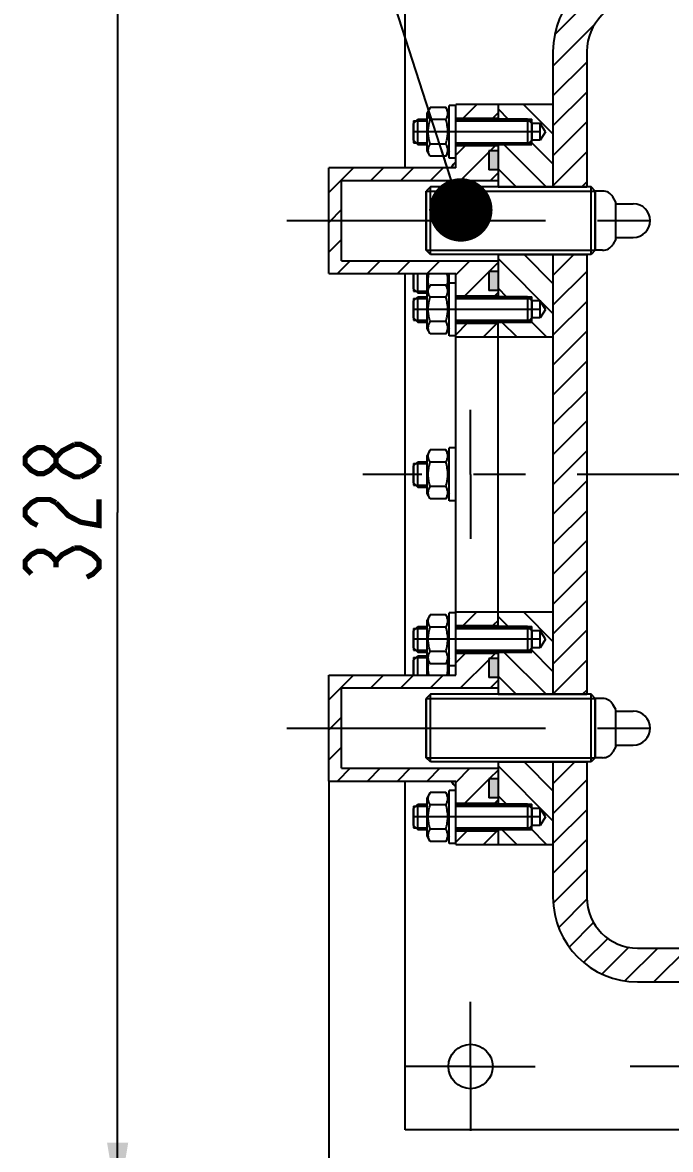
# Model space of a CAD drawing. Header units: millimetres. Extents: x 0 to 594, y 0 to 420.
# Drawn here: x 493.8 to 524.5, y 251.9 to 305.2 of the extents above; entities that cross this region are included whole.
import ezdxf

# ---------------------------------------------------------------- set-up
doc = ezdxf.new("R2010")
doc.units = ezdxf.units.MM
doc.header["$LTSCALE"] = 32.67
doc.linetypes.add('CENTER', pattern=[0.6, 0.375, -0.075, 0.075, -0.075])
doc.layers.get('0').update_dxf_attribs({"linetype": 'CONTINUOUS'})
for name, color, linetype in [('ALL_AXIS', 7, 'CONTINUOUS'), ('ALL_CHAMFER', 7, 'CONTINUOUS'), ('ALL_DIMENSIONS', 7, 'CONTINUOUS')]:
    doc.layers.add(name, color=color, linetype=linetype)
doc.styles.get("Standard").update_dxf_attribs({"font": 'txt', "width": 0.7})
doc.dimstyles.new('DIMSTYLE_2', dxfattribs={"dimtxt": 3.5, "dimasz": 3, "dimexe": 0.18, "dimexo": 0.0625, "dimgap": 0.09, "dimtad": 1, "dimlfac": 5, "dimdsep": 46, "dimtxsty": 'STANDARD', "dimblk": '_FILLED', "dimblk1": '_FILLED', "dimblk2": '_FILLED', "dimcen": 0.09, "dimadec": 0, "dimazin": 0, "dimtp": 0.5, "dimtm": 0.5, "dimtfac": 1, "dimtofl": 0, "dimtmove": 0, "dimatfit": 3, "dimldrblk": '_FILLED', "dimfxl": 1, "dimtolj": 1, "dimarcsym": 0})
doc.dimstyles.get("Standard").update_dxf_attribs({"dimtxt": 3.5, "dimasz": 3, "dimexe": 0.18, "dimexo": 0.0625, "dimgap": 0.09, "dimtad": 1, "dimdec": 5, "dimdsep": 46, "dimtxsty": 'STANDARD', "dimblk": '_FILLED', "dimblk1": '_FILLED', "dimblk2": '_FILLED', "dimcen": 0.09, "dimadec": 0, "dimazin": 0, "dimtol": 1, "dimtp": 1e-05, "dimtm": 1e-05, "dimtfac": 1, "dimtdec": 5, "dimtofl": 0, "dimtmove": 0, "dimatfit": 3, "dimldrblk": '_FILLED', "dimfxl": 1, "dimtolj": 1, "dimarcsym": 0})

# ---------------------------------------------------------------- blocks, each defined once
blk = doc.blocks.new('_FILLED')
at = {"color": 0, "linetype": 'ByBlock'}
blk.add_solid([(0, 0), (-1, 0.167), (-1, -0.167)], dxfattribs=at)
blk = doc.blocks.new('*D3')
at = {"layer": 'ALL_DIMENSIONS', "color": 2, "linetype": 'Continuous'}
for p, q in [((511.907, 314.812), (496.307, 314.812)), ((498.307, 314.812), (498.307, 282.012)), ((498.307, 249.212), (498.307, 282.012)), ((528.407, 249.212), (496.307, 249.212))]:
    blk.add_line(p, q, dxfattribs=at)
at = {"layer": 'ALL_DIMENSIONS', "color": 2, "linetype": 'Continuous', "xscale": 3, "yscale": 3, "zscale": 3}
for p, rotation in [((498.307, 314.812), 90), ((498.307, 249.212), 270)]:
    blk.add_blockref('_FILLED', p, dxfattribs=dict(at, rotation=rotation))
blk = doc.blocks.new('*D4')
at = {"layer": 'ALL_DIMENSIONS', "color": 2, "linetype": 'Continuous'}
for p, q in [((508.307, 269.312), (508.307, 237.212)), ((553.507, 269.312), (553.507, 237.212)), ((508.307, 239.212), (530.907, 239.212)), ((553.507, 239.212), (530.907, 239.212))]:
    blk.add_line(p, q, dxfattribs=at)
at = {"layer": 'ALL_DIMENSIONS', "color": 2, "linetype": 'Continuous', "xscale": 3, "yscale": 3, "zscale": 3, "rotation": 180}
blk.add_blockref('_FILLED', (508.307, 239.212), dxfattribs=at)
at = {"layer": 'ALL_DIMENSIONS', "color": 2, "linetype": 'Continuous', "xscale": 3, "yscale": 3, "zscale": 3}
blk.add_blockref('_FILLED', (553.507, 239.212), dxfattribs=at)

msp = doc.modelspace()

# ---------------------------------------------------------------- linework, layer by layer
at = {"color": 7, "linetype": 'Continuous'}
for p, q in [((511.907, 298.3122), (511.907, 314.8122)), ((518.907, 303.8122), (518.907, 297.4122)), ((520.507, 303.8122), (520.507, 297.4122)), ((513.0941, 301.1669), (512.947, 300.9122)), ((513.84, 301.1669), (513.0941, 301.1669)), ((514.307, 301.2622), (514.307, 301.3122)), ((518.907, 301.3122), (514.307, 301.3122)), ((516.307, 301.3122), (516.307, 300.6122)), ((512.947, 299.1123), (512.947, 300.9122)), ((513.84, 300.5896), (513.0941, 300.5896)), ((514.307, 300.6622), (516.307, 300.6622)), ((517.707, 300.6122), (516.307, 300.6122)), ((517.707, 300.6122), (517.907, 300.4122)), ((517.907, 299.4122), (517.907, 300.6122)), ((512.307, 300.5256), (512.307, 299.4988)), ((518.307, 300.4122), (517.907, 300.4122)), ((518.307, 299.6122), (518.307, 300.4122)), ((518.5474, 300.0122), (518.307, 300.4122)), ((517.707, 299.4122), (517.907, 299.6122)), ((518.307, 299.6122), (517.907, 299.6122)), ((518.5474, 300.0122), (518.307, 299.6122)), ((513.0941, 298.8575), (512.947, 299.1122)), ((513.0754, 299.4011), (513.0941, 299.4349)), ((513.84, 299.4349), (513.0941, 299.4349)), ((513.8608, 299.397), (513.84, 299.4349)), ((514.307, 299.3622), (516.307, 299.3622)), ((515.867, 299.1122), (515.867, 298.2122)), ((516.307, 299.1122), (515.867, 299.1122)), ((516.307, 299.4122), (516.307, 297.4122)), ((517.707, 299.4122), (516.307, 299.4122)), ((513.84, 298.8575), (513.0941, 298.8575)), ((514.307, 298.3122), (514.307, 298.7622)), ((508.307, 293.3122), (508.307, 298.3122)), ((514.307, 298.3122), (508.307, 298.3122)), ((516.307, 298.2122), (515.867, 298.2122)), ((508.907, 293.9122), (508.907, 297.7122)), ((508.907, 297.7122), (516.307, 297.7122)), ((516.307, 297.4122), (520.507, 297.4122)), ((512.907, 297.2122), (512.907, 294.4122)), ((520.907, 297.2122), (520.907, 294.4122)), ((516.307, 294.2122), (516.307, 292.2122)), ((516.307, 294.2122), (520.507, 294.2122)), ((518.907, 294.2122), (518.907, 273.4122)), ((520.507, 294.2122), (520.507, 273.4122)), ((508.907, 293.9122), (516.307, 293.9122)), ((508.307, 293.3122), (514.307, 293.3122)), ((511.907, 274.3122), (511.907, 293.3122)), ((512.307, 293.3123), (512.307, 292.4787)), ((512.947, 290.7123), (512.947, 293.3122)), ((514.307, 292.8622), (514.307, 293.3122)), ((515.867, 293.4122), (515.867, 292.5122)), ((516.307, 293.4122), (515.867, 293.4122)), ((513.0941, 292.7669), (512.947, 292.5122)), ((513.84, 292.7669), (513.0941, 292.7669)), ((512.307, 292.1256), (512.307, 291.0988)), ((513.84, 292.1896), (513.0941, 292.1896)), ((514.307, 292.2622), (516.307, 292.2622)), ((516.307, 292.5122), (515.867, 292.5122)), ((517.707, 292.2122), (516.307, 292.2122)), ((517.707, 292.2122), (517.907, 292.0122)), ((517.907, 291.0122), (517.907, 292.2122)), ((518.307, 292.0122), (517.907, 292.0122)), ((518.307, 291.2122), (518.307, 292.0122)), ((518.5474, 291.6122), (518.307, 292.0122)), ((518.5474, 291.6122), (518.307, 291.2122)), ((513.0754, 291.0011), (513.0941, 291.0349)), ((513.84, 291.0349), (513.0941, 291.0349)), ((513.8608, 290.997), (513.84, 291.0349)), ((516.307, 276.6122), (516.307, 291.0122)), ((517.707, 291.0122), (516.307, 291.0122)), ((517.707, 291.0122), (517.907, 291.2122)), ((518.307, 291.2122), (517.907, 291.2122)), ((513.0941, 290.4575), (512.947, 290.7122)), ((513.84, 290.4575), (513.0941, 290.4575)), ((514.307, 290.9622), (516.307, 290.9622)), ((514.307, 290.3122), (514.307, 290.3622)), ((514.307, 290.3122), (518.907, 290.3122)), ((513.0941, 284.9669), (512.947, 284.7122)), ((512.947, 282.9123), (512.947, 284.7122)), ((513.84, 284.9669), (513.0941, 284.9669)), ((512.307, 284.3256), (512.307, 283.2988)), ((513.84, 284.3896), (513.0941, 284.3896)), ((513.0754, 283.2011), (513.0941, 283.2349)), ((513.84, 283.2349), (513.0941, 283.2349)), ((513.8608, 283.197), (513.84, 283.2349)), ((513.0941, 282.6575), (512.947, 282.9122)), ((513.84, 282.6575), (513.0941, 282.6575)), ((513.0941, 277.1669), (512.947, 276.9122)), ((513.84, 277.1669), (513.0941, 277.1669)), ((514.307, 277.2622), (514.307, 277.3122)), ((514.307, 277.3122), (518.907, 277.3122)), ((512.947, 274.3122), (512.947, 276.9122)), ((514.307, 276.6622), (516.307, 276.6622)), ((517.707, 276.6122), (516.307, 276.6122)), ((517.707, 276.6122), (517.907, 276.4122)), ((517.907, 275.4122), (517.907, 276.6122)), ((512.307, 276.5256), (512.307, 275.4988)), ((513.84, 276.5896), (513.0941, 276.5896)), ((518.307, 276.4122), (517.907, 276.4122)), ((518.5474, 276.0122), (518.307, 276.4122)), ((518.307, 275.6122), (518.307, 276.4122)), ((517.707, 275.4122), (517.907, 275.6122)), ((518.307, 275.6122), (517.907, 275.6122)), ((518.5474, 276.0122), (518.307, 275.6122)), ((512.307, 275.1458), (512.307, 274.3122)), ((513.0941, 274.8575), (512.947, 275.1122)), ((513.0754, 275.4011), (513.0941, 275.4349)), ((513.84, 275.4349), (513.0941, 275.4349)), ((513.8608, 275.397), (513.84, 275.4349)), ((514.307, 275.3622), (516.307, 275.3622)), ((515.867, 275.1122), (515.867, 274.2122)), ((516.307, 275.1122), (515.867, 275.1122)), ((516.307, 275.4122), (516.307, 273.4122)), ((517.707, 275.4122), (516.307, 275.4122)), ((513.84, 274.8575), (513.0941, 274.8575)), ((514.307, 274.3122), (514.307, 274.7622)), ((508.307, 269.3122), (508.307, 274.3122)), ((508.307, 274.3122), (514.307, 274.3122)), ((516.307, 274.2122), (515.867, 274.2122)), ((508.907, 269.9122), (508.907, 273.7122)), ((508.907, 273.7122), (516.307, 273.7122)), ((516.307, 273.4122), (520.507, 273.4122)), ((512.907, 273.2122), (512.907, 270.4122)), ((520.907, 273.2122), (520.907, 270.4122)), ((516.307, 270.2122), (516.307, 268.2122)), ((516.307, 270.2122), (520.507, 270.2122)), ((518.907, 270.2122), (518.907, 263.8122)), ((520.507, 270.2122), (520.507, 263.8122)), ((508.907, 269.9122), (516.307, 269.9122)), ((508.307, 269.3122), (514.307, 269.3122)), ((511.907, 252.8122), (511.907, 269.3122)), ((514.307, 268.8622), (514.307, 269.3122)), ((515.867, 269.4122), (515.867, 268.5122)), ((516.307, 269.4122), (515.867, 269.4122)), ((513.0941, 268.7669), (512.947, 268.5122)), ((513.84, 268.7669), (513.0941, 268.7669)), ((512.307, 268.1256), (512.307, 267.0988)), ((512.947, 266.7123), (512.947, 268.5122)), ((513.84, 268.1896), (513.0941, 268.1896)), ((514.307, 268.2622), (516.307, 268.2622)), ((516.307, 268.5122), (515.867, 268.5122)), ((517.707, 268.2122), (516.307, 268.2122)), ((517.707, 268.2122), (517.907, 268.0122)), ((517.907, 267.0122), (517.907, 268.2122)), ((518.307, 268.0122), (517.907, 268.0122)), ((518.5474, 267.6122), (518.307, 268.0122)), ((518.307, 267.2122), (518.307, 268.0122)), ((518.5474, 267.6122), (518.307, 267.2122)), ((513.0754, 267.0011), (513.0941, 267.0349)), ((513.84, 267.0349), (513.0941, 267.0349)), ((513.8608, 266.997), (513.84, 267.0349)), ((516.307, 267.0122), (516.307, 266.3122)), ((517.707, 267.0122), (516.307, 267.0122)), ((517.707, 267.0122), (517.907, 267.2122)), ((518.307, 267.2122), (517.907, 267.2122)), ((513.0941, 266.4575), (512.947, 266.7122)), ((514.307, 266.9622), (516.307, 266.9622)), ((513.84, 266.4575), (513.0941, 266.4575)), ((514.307, 266.3122), (514.307, 266.3622)), ((514.307, 266.3122), (518.907, 266.3122)), ((522.907, 261.4122), (538.907, 261.4122)), ((522.907, 259.8122), (538.907, 259.8122)), ((528.407, 252.8122), (511.907, 252.8122))]:
    msp.add_line(p, q, dxfattribs=at)
at = {"color": 2, "linetype": 'Continuous'}
for p, q in [((522.0861, 307.7159), (519.0033, 304.6332)), ((520.8996, 305.1152), (518.907, 303.1226)), ((520.507, 303.3084), (518.907, 301.7084)), ((520.507, 301.8942), (518.907, 300.2942)), ((515.3022, 301.3122), (514.6522, 300.6622)), ((517.5064, 301.3122), (518.907, 299.9116)), ((516.307, 300.9028), (516.0664, 300.6622)), ((516.307, 301.0974), (516.7922, 300.6122)), ((517.707, 300.6122), (517.907, 300.6122)), ((512.307, 300.5256), (512.947, 300.5256)), ((514.307, 300.5256), (517.907, 300.5256)), ((520.507, 300.48), (518.907, 298.88)), ((517.8496, 299.5548), (518.907, 298.4974)), ((512.307, 299.4988), (512.947, 299.4988)), ((514.307, 299.4988), (517.907, 299.4988)), ((514.7664, 299.3622), (514.307, 298.9028)), ((515.867, 299.0486), (514.5306, 297.7122)), ((516.1806, 299.3622), (515.9306, 299.1122)), ((516.578, 299.4122), (518.578, 297.4122)), ((517.707, 299.4122), (517.907, 299.4122)), ((520.507, 299.0658), (518.907, 297.4658)), ((509.4738, 298.3122), (508.307, 297.1455)), ((510.888, 298.3122), (510.288, 297.7122)), ((512.3022, 298.3122), (511.7022, 297.7122)), ((513.7164, 298.3122), (513.1164, 297.7122)), ((516.307, 298.0744), (515.9448, 297.7122)), ((516.307, 298.269), (517.1638, 297.4122)), ((520.507, 297.6516), (520.2677, 297.4122)), ((512.907, 297.2122), (520.907, 297.2122)), ((508.907, 296.3313), (508.307, 295.7313)), ((508.907, 294.9171), (508.307, 294.3171)), ((512.907, 294.4122), (520.907, 294.4122)), ((517.5353, 294.2122), (518.907, 292.8406)), ((519.8961, 294.2122), (518.907, 293.2231)), ((509.3164, 293.9122), (508.7164, 293.3122)), ((510.7306, 293.9122), (510.1306, 293.3122)), ((512.1448, 293.9122), (511.5448, 293.3122)), ((513.5591, 293.9122), (512.9591, 293.3122)), ((514.9733, 293.9122), (514.307, 293.246)), ((516.307, 293.8318), (515.8875, 293.4122)), ((516.307, 294.0263), (518.907, 291.4263)), ((515.867, 293.3918), (514.7375, 292.2622)), ((520.507, 293.4089), (518.907, 291.8089)), ((516.307, 292.6121), (516.7069, 292.2122)), ((512.307, 292.4787), (512.947, 292.4787)), ((512.307, 292.1256), (512.947, 292.1256)), ((514.307, 292.1256), (517.907, 292.1256)), ((516.307, 292.4176), (516.1517, 292.2622)), ((517.707, 292.2122), (517.907, 292.2122)), ((520.507, 291.9947), (518.907, 290.3947)), ((512.307, 291.0988), (512.947, 291.0988)), ((514.307, 291.0988), (517.907, 291.0988)), ((516.4927, 291.0122), (517.1927, 290.3122)), ((517.707, 291.0122), (517.907, 291.0122)), ((517.807, 291.1122), (518.6069, 290.3122)), ((514.8517, 290.9622), (514.307, 290.4176)), ((516.2659, 290.9622), (515.6159, 290.3122)), ((520.507, 290.5805), (518.907, 288.9805)), ((520.507, 289.1663), (518.907, 287.5663)), ((520.507, 287.7521), (518.907, 286.1521)), ((520.507, 286.3379), (518.907, 284.7379)), ((520.507, 284.9236), (518.907, 283.3236)), ((512.307, 284.3256), (512.947, 284.3256)), ((512.307, 283.2988), (512.947, 283.2988)), ((520.507, 283.5094), (518.907, 281.9094)), ((520.507, 282.0952), (518.907, 280.4952)), ((520.507, 280.681), (518.907, 279.081)), ((520.507, 279.2668), (518.907, 277.6668)), ((520.507, 277.8526), (518.907, 276.2526)), ((515.3022, 277.3122), (514.6522, 276.6622)), ((517.5064, 277.3122), (518.907, 275.9116)), ((516.307, 276.9028), (516.0664, 276.6622)), ((516.307, 277.0974), (516.7922, 276.6122)), ((517.707, 276.6122), (517.907, 276.6122)), ((512.307, 276.5256), (512.947, 276.5256)), ((514.307, 276.5256), (517.907, 276.5256)), ((520.507, 276.4384), (518.907, 274.8384)), ((517.8496, 275.5548), (518.907, 274.4974)), ((512.307, 275.4988), (512.947, 275.4988)), ((512.307, 275.1458), (512.947, 275.1458)), ((514.307, 275.4988), (517.907, 275.4988)), ((514.7664, 275.3622), (514.307, 274.9028)), ((515.867, 275.0486), (514.5306, 273.7122)), ((516.1806, 275.3622), (515.9306, 275.1122)), ((516.578, 275.4122), (518.578, 273.4122)), ((517.707, 275.4122), (517.907, 275.4122)), ((520.507, 275.0241), (518.907, 273.4241)), ((509.4738, 274.3122), (508.307, 273.1455)), ((510.888, 274.3122), (510.288, 273.7122)), ((512.3022, 274.3122), (511.7022, 273.7122)), ((513.7164, 274.3122), (513.1164, 273.7122)), ((516.307, 274.0744), (515.9448, 273.7122)), ((516.307, 274.269), (517.1638, 273.4122)), ((520.507, 273.6099), (520.3093, 273.4122)), ((512.907, 273.2122), (520.907, 273.2122)), ((508.907, 272.3313), (508.307, 271.7313)), ((508.907, 270.9171), (508.307, 270.3171)), ((512.907, 270.4122), (520.907, 270.4122)), ((517.5353, 270.2122), (518.907, 268.8406)), ((519.9378, 270.2122), (518.907, 269.1815)), ((509.3164, 269.9122), (508.7164, 269.3122)), ((510.7306, 269.9122), (510.1306, 269.3122)), ((512.1448, 269.9122), (511.5448, 269.3122)), ((513.5591, 269.9122), (512.9591, 269.3122)), ((514.9733, 269.9122), (514.307, 269.246)), ((516.307, 269.8318), (515.8875, 269.4122)), ((516.307, 270.0263), (518.907, 267.4263)), ((515.867, 269.3918), (514.7375, 268.2622)), ((520.507, 269.3673), (518.907, 267.7673)), ((516.307, 268.6121), (516.7069, 268.2122)), ((512.307, 268.1256), (512.947, 268.1256)), ((514.307, 268.1256), (517.907, 268.1256)), ((516.307, 268.4176), (516.1517, 268.2622)), ((517.707, 268.2122), (517.907, 268.2122)), ((520.507, 267.9531), (518.907, 266.3531)), ((512.307, 267.0988), (512.947, 267.0988)), ((514.307, 267.0988), (517.907, 267.0988)), ((516.4927, 267.0122), (517.1927, 266.3122)), ((517.707, 267.0122), (517.907, 267.0122)), ((517.807, 267.1122), (518.6069, 266.3122)), ((514.8517, 266.9622), (514.307, 266.4176)), ((516.2659, 266.9622), (515.6159, 266.3122)), ((520.507, 266.5389), (518.907, 264.9389)), ((520.507, 265.1247), (518.9286, 263.5462)), ((520.5147, 263.7181), (519.1821, 262.3855)), ((520.8315, 262.6207), (519.6714, 261.4606)), ((521.4959, 261.8709), (520.3648, 260.7398)), ((522.4909, 261.4517), (521.2304, 260.1912)), ((523.8657, 261.4122), (522.3138, 259.8603)), ((525.2799, 261.4122), (523.6799, 259.8122))]:
    msp.add_line(p, q, dxfattribs=at)
at = {"color": 7, "linetype": 'Continuous'}
for points in [[(513.0941, 300.5896), (513.0772, 300.62), (513.0622, 300.6498), (513.0489, 300.679), (513.0374, 300.7079), (513.0275, 300.7365), (513.0194, 300.7649), (513.013, 300.7933), (513.0084, 300.8216), (513.0057, 300.8499), (513.0048, 300.8783), (513.0057, 300.9066), (513.0084, 300.9349), (513.013, 300.9632), (513.0194, 300.9916), (513.0275, 301.02), (513.0373, 301.0486), (513.0488, 301.0774), (513.0621, 301.1066), (513.0772, 301.1365), (513.0941, 301.1669)], [(513.84, 300.5896), (513.8608, 300.6275), (513.8788, 300.6647), (513.8941, 300.7009), (513.9066, 300.7366), (513.9164, 300.7722), (513.9235, 300.8076), (513.9278, 300.843), (513.9293, 300.8783), (513.9278, 300.9137), (513.9235, 300.9491), (513.9164, 300.9845), (513.9065, 301.02), (513.894, 301.0557), (513.8788, 301.0919), (513.8608, 301.129), (513.84, 301.1669)], [(513.0941, 299.4349), (513.0772, 299.4958), (513.0621, 299.5556), (513.0488, 299.6141), (513.0373, 299.6718), (513.0275, 299.729), (513.0194, 299.7858), (513.013, 299.8425), (513.0084, 299.8992), (513.0057, 299.9558), (513.0048, 300.0124), (513.0057, 300.069), (513.0085, 300.1257), (513.013, 300.1823), (513.0194, 300.239), (513.0275, 300.2959), (513.0374, 300.353), (513.0489, 300.4107), (513.0622, 300.4691), (513.0772, 300.5288), (513.0941, 300.5896)], [(513.9293, 300.0122), (513.9278, 300.0838), (513.9234, 300.1552), (513.9162, 300.2264), (513.9062, 300.2977), (513.8936, 300.3691), (513.8784, 300.4412), (513.8605, 300.5148), (513.84, 300.5896)], [(513.84, 299.4349), (513.8567, 299.4952), (513.8717, 299.5545), (513.8849, 299.6128), (513.8965, 299.6703), (513.9063, 299.7275), (513.9145, 299.7844), (513.9209, 299.8413), (513.9255, 299.8982), (513.9283, 299.9552), (513.9293, 300.0122)], [(513.0941, 298.8575), (513.0754, 298.8913), (513.059, 298.9244), (513.0448, 298.9568), (513.0327, 298.9887), (513.0228, 299.0203), (513.0149, 299.0518), (513.0093, 299.0833), (513.0059, 299.1148), (513.0048, 299.1462), (513.0059, 299.1777), (513.0093, 299.2092), (513.015, 299.2407), (513.0228, 299.2722), (513.0328, 299.3038), (513.0448, 299.3357), (513.059, 299.368), (513.0754, 299.4011)], [(513.84, 298.8575), (513.8608, 298.8955), (513.8788, 298.9326), (513.8941, 298.9689), (513.9066, 299.0046), (513.9164, 299.0401), (513.9235, 299.0755), (513.9278, 299.1109), (513.9293, 299.1463), (513.9278, 299.1816), (513.9235, 299.217), (513.9164, 299.2524), (513.9065, 299.2879), (513.894, 299.3236), (513.8788, 299.3599), (513.8608, 299.397)], [(513.035, 292.6647), (513.0275, 292.7088), (513.0194, 292.7657), (513.013, 292.8224), (513.0084, 292.879), (513.0057, 292.9357), (513.0048, 292.9923), (513.0057, 293.0489), (513.0085, 293.1055), (513.013, 293.1622), (513.0194, 293.2189), (513.0275, 293.2757), (513.0338, 293.3122)], [(513.9293, 292.9921), (513.9278, 293.0636), (513.9234, 293.135), (513.9162, 293.2063), (513.9062, 293.2776), (513.9001, 293.3122)], [(513.0941, 292.1896), (513.0772, 292.22), (513.0622, 292.2498), (513.0489, 292.279), (513.0374, 292.3079), (513.0275, 292.3365), (513.0194, 292.3649), (513.013, 292.3933), (513.0084, 292.4216), (513.0057, 292.4499), (513.0048, 292.4783), (513.0057, 292.5066), (513.0084, 292.5349), (513.013, 292.5632), (513.0194, 292.5916), (513.0275, 292.62), (513.0373, 292.6486), (513.0488, 292.6774), (513.0621, 292.7066), (513.0772, 292.7365), (513.0941, 292.7669)], [(513.84, 292.1896), (513.8608, 292.2275), (513.8788, 292.2647), (513.8941, 292.3009), (513.9066, 292.3366), (513.9164, 292.3722), (513.9235, 292.4076), (513.9278, 292.443), (513.9293, 292.4783), (513.9278, 292.5137), (513.9235, 292.5491), (513.9164, 292.5845), (513.9065, 292.62), (513.894, 292.6557), (513.8788, 292.6919), (513.8608, 292.729), (513.84, 292.7669)], [(513.899, 292.6647), (513.9063, 292.7074), (513.9145, 292.7643), (513.9209, 292.8212), (513.9255, 292.8781), (513.9283, 292.9351), (513.9293, 292.9921)], [(513.0941, 291.0349), (513.0772, 291.0958), (513.0621, 291.1556), (513.0488, 291.2141), (513.0373, 291.2718), (513.0275, 291.329), (513.0194, 291.3858), (513.013, 291.4425), (513.0084, 291.4992), (513.0057, 291.5558), (513.0048, 291.6124), (513.0057, 291.669), (513.0085, 291.7257), (513.013, 291.7823), (513.0194, 291.839), (513.0275, 291.8959), (513.0374, 291.953), (513.0489, 292.0107), (513.0622, 292.0691), (513.0772, 292.1288), (513.0941, 292.1896)], [(513.9293, 291.6122), (513.9278, 291.6838), (513.9234, 291.7552), (513.9162, 291.8264), (513.9062, 291.8977), (513.8936, 291.9691), (513.8784, 292.0412), (513.8605, 292.1148), (513.84, 292.1896)], [(513.84, 291.0349), (513.8567, 291.0952), (513.8717, 291.1545), (513.8849, 291.2128), (513.8965, 291.2703), (513.9063, 291.3275), (513.9145, 291.3844), (513.9209, 291.4413), (513.9255, 291.4982), (513.9283, 291.5552), (513.9293, 291.6122)], [(513.0941, 290.4575), (513.0754, 290.4913), (513.059, 290.5244), (513.0448, 290.5568), (513.0327, 290.5887), (513.0228, 290.6203), (513.0149, 290.6518), (513.0093, 290.6833), (513.0059, 290.7148), (513.0048, 290.7462), (513.0059, 290.7777), (513.0093, 290.8092), (513.015, 290.8407), (513.0228, 290.8722), (513.0328, 290.9038), (513.0448, 290.9357), (513.059, 290.968), (513.0754, 291.0011)], [(513.84, 290.4575), (513.8608, 290.4955), (513.8788, 290.5326), (513.8941, 290.5689), (513.9066, 290.6046), (513.9164, 290.6401), (513.9235, 290.6755), (513.9278, 290.7109), (513.9293, 290.7463), (513.9278, 290.7816), (513.9235, 290.817), (513.9164, 290.8524), (513.9065, 290.8879), (513.894, 290.9236), (513.8788, 290.9599), (513.8608, 290.997)], [(513.0941, 284.3896), (513.0772, 284.42), (513.0622, 284.4498), (513.0489, 284.479), (513.0374, 284.5079), (513.0275, 284.5365), (513.0194, 284.5649), (513.013, 284.5933), (513.0084, 284.6216), (513.0057, 284.6499), (513.0048, 284.6783), (513.0057, 284.7066), (513.0084, 284.7349), (513.013, 284.7632), (513.0194, 284.7916), (513.0275, 284.82), (513.0373, 284.8486), (513.0488, 284.8774), (513.0621, 284.9066), (513.0772, 284.9365), (513.0941, 284.9669)], [(513.84, 284.3896), (513.8608, 284.4275), (513.8788, 284.4647), (513.8941, 284.5009), (513.9066, 284.5366), (513.9164, 284.5722), (513.9235, 284.6076), (513.9278, 284.643), (513.9293, 284.6783), (513.9278, 284.7137), (513.9235, 284.7491), (513.9164, 284.7845), (513.9065, 284.82), (513.894, 284.8557), (513.8788, 284.8919), (513.8608, 284.929), (513.84, 284.9669)], [(513.0941, 283.2349), (513.0772, 283.2958), (513.0621, 283.3556), (513.0488, 283.4141), (513.0373, 283.4718), (513.0275, 283.529), (513.0194, 283.5858), (513.013, 283.6425), (513.0084, 283.6992), (513.0057, 283.7558), (513.0048, 283.8124), (513.0057, 283.869), (513.0085, 283.9257), (513.013, 283.9823), (513.0194, 284.039), (513.0275, 284.0959), (513.0374, 284.153), (513.0489, 284.2107), (513.0622, 284.2691), (513.0772, 284.3288), (513.0941, 284.3896)], [(513.9293, 283.8122), (513.9278, 283.8838), (513.9234, 283.9552), (513.9162, 284.0264), (513.9062, 284.0977), (513.8936, 284.1691), (513.8784, 284.2412), (513.8605, 284.3148), (513.84, 284.3896)], [(513.84, 283.2349), (513.8567, 283.2952), (513.8717, 283.3545), (513.8849, 283.4128), (513.8965, 283.4703), (513.9063, 283.5275), (513.9145, 283.5844), (513.9209, 283.6413), (513.9255, 283.6982), (513.9283, 283.7552), (513.9293, 283.8122)], [(513.0941, 282.6575), (513.0754, 282.6913), (513.059, 282.7244), (513.0448, 282.7568), (513.0327, 282.7887), (513.0228, 282.8203), (513.0149, 282.8518), (513.0093, 282.8833), (513.0059, 282.9148), (513.0048, 282.9462), (513.0059, 282.9777), (513.0093, 283.0092), (513.015, 283.0407), (513.0228, 283.0722), (513.0328, 283.1038), (513.0448, 283.1357), (513.059, 283.168), (513.0754, 283.2011)], [(513.84, 282.6575), (513.8608, 282.6955), (513.8788, 282.7326), (513.8941, 282.7689), (513.9066, 282.8046), (513.9164, 282.8401), (513.9235, 282.8755), (513.9278, 282.9109), (513.9293, 282.9463), (513.9278, 282.9816), (513.9235, 283.017), (513.9164, 283.0524), (513.9065, 283.0879), (513.894, 283.1236), (513.8788, 283.1599), (513.8608, 283.197)], [(513.0941, 276.5896), (513.0772, 276.62), (513.0622, 276.6498), (513.0489, 276.679), (513.0374, 276.7079), (513.0275, 276.7365), (513.0194, 276.7649), (513.013, 276.7933), (513.0084, 276.8216), (513.0057, 276.8499), (513.0048, 276.8783), (513.0057, 276.9066), (513.0084, 276.9349), (513.013, 276.9632), (513.0194, 276.9916), (513.0275, 277.02), (513.0373, 277.0486), (513.0488, 277.0774), (513.0621, 277.1066), (513.0772, 277.1365), (513.0941, 277.1669)], [(513.84, 276.5896), (513.8608, 276.6275), (513.8788, 276.6647), (513.8941, 276.7009), (513.9066, 276.7366), (513.9164, 276.7722), (513.9235, 276.8076), (513.9278, 276.843), (513.9293, 276.8783), (513.9278, 276.9137), (513.9235, 276.9491), (513.9164, 276.9845), (513.9065, 277.02), (513.894, 277.0557), (513.8788, 277.0919), (513.8608, 277.129), (513.84, 277.1669)], [(513.0941, 275.4349), (513.0772, 275.4958), (513.0621, 275.5556), (513.0488, 275.6141), (513.0373, 275.6718), (513.0275, 275.729), (513.0194, 275.7858), (513.013, 275.8425), (513.0084, 275.8992), (513.0057, 275.9558), (513.0048, 276.0124), (513.0057, 276.069), (513.0085, 276.1257), (513.013, 276.1823), (513.0194, 276.239), (513.0275, 276.2959), (513.0374, 276.353), (513.0489, 276.4107), (513.0622, 276.4691), (513.0772, 276.5288), (513.0941, 276.5896)], [(513.9293, 276.0122), (513.9278, 276.0838), (513.9234, 276.1552), (513.9162, 276.2264), (513.9062, 276.2977), (513.8936, 276.3691), (513.8784, 276.4412), (513.8605, 276.5148), (513.84, 276.5896)], [(513.84, 275.4349), (513.8567, 275.4952), (513.8717, 275.5545), (513.8849, 275.6128), (513.8965, 275.6703), (513.9063, 275.7275), (513.9145, 275.7844), (513.9209, 275.8413), (513.9255, 275.8982), (513.9283, 275.9552), (513.9293, 276.0122)], [(513.0941, 274.8575), (513.0754, 274.8913), (513.059, 274.9244), (513.0448, 274.9568), (513.0327, 274.9887), (513.0228, 275.0203), (513.0149, 275.0518), (513.0093, 275.0833), (513.0059, 275.1148), (513.0048, 275.1462), (513.0059, 275.1777), (513.0093, 275.2092), (513.015, 275.2407), (513.0228, 275.2722), (513.0328, 275.3038), (513.0448, 275.3357), (513.059, 275.368), (513.0754, 275.4011)], [(513.84, 274.8575), (513.8608, 274.8955), (513.8788, 274.9326), (513.8941, 274.9689), (513.9066, 275.0046), (513.9164, 275.0401), (513.9235, 275.0755), (513.9278, 275.1109), (513.9293, 275.1463), (513.9278, 275.1816), (513.9235, 275.217), (513.9164, 275.2524), (513.9065, 275.2879), (513.894, 275.3236), (513.8788, 275.3599), (513.8608, 275.397)], [(513.0338, 274.3122), (513.0275, 274.3491), (513.0194, 274.4059), (513.013, 274.4627), (513.0084, 274.5193), (513.0057, 274.5759), (513.0048, 274.6325), (513.0057, 274.6892), (513.0085, 274.7458), (513.013, 274.8024), (513.0194, 274.8591), (513.0275, 274.916), (513.0351, 274.9598)], [(513.9293, 274.6324), (513.9278, 274.7039), (513.9234, 274.7753), (513.9162, 274.8465), (513.9062, 274.9179), (513.8989, 274.9596)], [(513.9002, 274.3122), (513.9063, 274.3476), (513.9145, 274.4046), (513.9209, 274.4615), (513.9255, 274.5184), (513.9283, 274.5753), (513.9293, 274.6324)], [(513.0941, 268.1896), (513.0772, 268.22), (513.0622, 268.2498), (513.0489, 268.279), (513.0374, 268.3079), (513.0275, 268.3365), (513.0194, 268.3649), (513.013, 268.3933), (513.0084, 268.4216), (513.0057, 268.4499), (513.0048, 268.4783), (513.0057, 268.5066), (513.0084, 268.5349), (513.013, 268.5632), (513.0194, 268.5916), (513.0275, 268.62), (513.0373, 268.6486), (513.0488, 268.6774), (513.0621, 268.7066), (513.0772, 268.7365), (513.0941, 268.7669)], [(513.84, 268.1896), (513.8608, 268.2275), (513.8788, 268.2647), (513.8941, 268.3009), (513.9066, 268.3366), (513.9164, 268.3722), (513.9235, 268.4076), (513.9278, 268.443), (513.9293, 268.4783), (513.9278, 268.5137), (513.9235, 268.5491), (513.9164, 268.5845), (513.9065, 268.62), (513.894, 268.6557), (513.8788, 268.6919), (513.8608, 268.729), (513.84, 268.7669)], [(513.0941, 267.0349), (513.0772, 267.0958), (513.0621, 267.1556), (513.0488, 267.2141), (513.0373, 267.2718), (513.0275, 267.329), (513.0194, 267.3858), (513.013, 267.4425), (513.0084, 267.4992), (513.0057, 267.5558), (513.0048, 267.6124), (513.0057, 267.669), (513.0085, 267.7257), (513.013, 267.7823), (513.0194, 267.839), (513.0275, 267.8959), (513.0374, 267.953), (513.0489, 268.0107), (513.0622, 268.0691), (513.0772, 268.1288), (513.0941, 268.1896)], [(513.9293, 267.6122), (513.9278, 267.6838), (513.9234, 267.7552), (513.9162, 267.8264), (513.9062, 267.8977), (513.8936, 267.9691), (513.8784, 268.0412), (513.8605, 268.1148), (513.84, 268.1896)], [(513.84, 267.0349), (513.8567, 267.0952), (513.8717, 267.1545), (513.8849, 267.2128), (513.8965, 267.2703), (513.9063, 267.3275), (513.9145, 267.3844), (513.9209, 267.4413), (513.9255, 267.4982), (513.9283, 267.5552), (513.9293, 267.6122)], [(513.0941, 266.4575), (513.0754, 266.4913), (513.059, 266.5244), (513.0448, 266.5568), (513.0327, 266.5887), (513.0228, 266.6203), (513.0149, 266.6518), (513.0093, 266.6833), (513.0059, 266.7148), (513.0048, 266.7462), (513.0059, 266.7777), (513.0093, 266.8092), (513.015, 266.8407), (513.0228, 266.8722), (513.0328, 266.9038), (513.0448, 266.9357), (513.059, 266.968), (513.0754, 267.0011)], [(513.84, 266.4575), (513.8608, 266.4955), (513.8788, 266.5326), (513.8941, 266.5689), (513.9066, 266.6046), (513.9164, 266.6401), (513.9235, 266.6755), (513.9278, 266.7109), (513.9293, 266.7463), (513.9278, 266.7816), (513.9235, 266.817), (513.9164, 266.8524), (513.9065, 266.8879), (513.894, 266.9236), (513.8788, 266.9599), (513.8608, 266.997)]]:
    msp.add_lwpolyline(points, dxfattribs=at)
for centre, radius, start, end in [((522.907, 303.8122), 4, 90, 180), ((522.907, 303.8122), 2.4, 90, 180), ((522.907, 263.8122), 4, 180, 270), ((522.907, 263.8122), 2.4, 180, 270)]:
    msp.add_arc(centre, radius, start, end, dxfattribs=at)
at = {"color": 2, "linetype": 'Continuous'}
for points in [[(515.867, 298.2122), (515.867, 299.1122), (516.307, 298.2122), (516.307, 299.1122)], [(515.867, 292.5122), (515.867, 293.4122), (516.307, 292.5122), (516.307, 293.4122)], [(515.867, 274.2122), (515.867, 275.1122), (516.307, 274.2122), (516.307, 275.1122)], [(515.867, 268.5122), (515.867, 269.4122), (516.307, 268.5122), (516.307, 269.4122)]]:
    msp.add_solid(points, dxfattribs=at)
at = {"layer": 'ALL_AXIS', "color": 7, "linetype": 'Continuous'}
for p, q in [((513.987, 300.9122), (513.84, 301.1669)), ((513.987, 298.7622), (513.987, 301.2622)), ((514.307, 301.2622), (513.987, 301.2622)), ((514.307, 298.7622), (514.307, 301.2622)), ((512.507, 300.6122), (512.947, 300.6122)), ((514.307, 300.6122), (517.707, 300.6122)), ((512.507, 299.4122), (512.947, 299.4122)), ((513.987, 299.1122), (513.84, 298.8575)), ((514.307, 299.4122), (517.707, 299.4122)), ((514.307, 298.7622), (513.987, 298.7622)), ((520.707, 297.4122), (513.107, 297.4122)), ((520.907, 294.4122), (520.907, 297.2122)), ((521.2563, 297.2122), (520.907, 297.2122)), ((521.8769, 296.6872), (521.7326, 296.9372)), ((521.8769, 294.9372), (521.8769, 296.6872)), ((521.8769, 296.6122), (522.707, 296.6122)), ((521.8769, 294.9372), (521.7326, 294.6872)), ((521.8769, 295.0122), (522.707, 295.0122)), ((520.707, 294.2122), (513.107, 294.2122)), ((521.2563, 294.4122), (520.907, 294.4122)), ((513.987, 290.3622), (513.987, 293.3122)), ((513.987, 292.5122), (513.84, 292.7669)), ((514.307, 292.8622), (513.987, 292.8622)), ((514.307, 290.3622), (514.307, 292.8622)), ((512.507, 292.3921), (512.947, 292.3921)), ((512.507, 292.2122), (512.947, 292.2122)), ((514.307, 292.2122), (517.707, 292.2122)), ((512.507, 291.0122), (512.947, 291.0122)), ((514.307, 291.0122), (517.707, 291.0122)), ((513.987, 290.7122), (513.84, 290.4575)), ((514.307, 290.3622), (513.987, 290.3622)), ((514.307, 277.3122), (514.307, 290.3122)), ((516.307, 277.3122), (516.307, 290.3122)), ((513.987, 284.7122), (513.84, 284.9669)), ((513.987, 282.5622), (513.987, 285.0622)), ((514.307, 285.0622), (513.987, 285.0622)), ((512.507, 284.4122), (512.947, 284.4122)), ((512.507, 283.2122), (512.947, 283.2122)), ((513.987, 282.9122), (513.84, 282.6575)), ((514.307, 282.5622), (513.987, 282.5622)), ((513.987, 276.9122), (513.84, 277.1669)), ((513.987, 274.3122), (513.987, 277.2622)), ((514.307, 277.2622), (513.987, 277.2622)), ((514.307, 274.7622), (514.307, 277.2622)), ((512.507, 276.6122), (512.947, 276.6122)), ((514.307, 276.6122), (517.707, 276.6122)), ((512.507, 275.4122), (512.947, 275.4122)), ((512.507, 275.2324), (512.947, 275.2324)), ((513.987, 275.1122), (513.84, 274.8575)), ((514.307, 275.4122), (517.707, 275.4122)), ((514.307, 274.7622), (513.987, 274.7622)), ((520.707, 273.4122), (513.107, 273.4122)), ((520.907, 270.4122), (520.907, 273.2122)), ((521.2563, 273.2122), (520.907, 273.2122)), ((521.8769, 272.6872), (521.7326, 272.9372)), ((521.8769, 270.9372), (521.8769, 272.6872)), ((521.8769, 272.6122), (522.707, 272.6122)), ((521.8769, 270.9372), (521.7326, 270.6872)), ((521.8769, 271.0122), (522.707, 271.0122)), ((520.707, 270.2122), (513.107, 270.2122)), ((521.2563, 270.4122), (520.907, 270.4122)), ((513.987, 268.5122), (513.84, 268.7669)), ((513.987, 266.3622), (513.987, 268.8622)), ((514.307, 268.8622), (513.987, 268.8622)), ((514.307, 266.3622), (514.307, 268.8622)), ((512.507, 268.2122), (512.947, 268.2122)), ((514.307, 268.2122), (517.707, 268.2122)), ((512.507, 267.0122), (512.947, 267.0122)), ((514.307, 267.0122), (517.707, 267.0122)), ((513.987, 266.7122), (513.84, 266.4575)), ((514.307, 266.3622), (513.987, 266.3622))]:
    msp.add_line(p, q, dxfattribs=at)
at = {"layer": 'ALL_AXIS', "color": 7, "linetype": 'CENTER'}
for p, q in [((518.307, 300.0122), (512.307, 300.0122)), ((506.307, 295.8122), (524.3747, 295.8122)), ((518.307, 291.6122), (512.307, 291.6122)), ((515.007, 283.8122), (515.007, 286.8622)), ((551.907, 283.8122), (509.907, 283.8122)), ((515.007, 283.8122), (515.007, 280.7622)), ((518.307, 276.0122), (512.307, 276.0122)), ((506.307, 271.8122), (524.3747, 271.8122)), ((518.307, 267.6122), (512.307, 267.6122)), ((515.007, 255.8122), (515.007, 258.8622)), ((515.007, 255.8122), (511.957, 255.8122)), ((515.007, 255.8122), (518.057, 255.8122)), ((515.007, 255.8122), (515.007, 252.7622)), ((525.607, 255.8122), (522.557, 255.8122))]:
    msp.add_line(p, q, dxfattribs=at)
at = {"layer": 'ALL_AXIS', "color": 7, "linetype": 'Continuous'}
msp.add_circle((515.007, 255.8122), 1.05, dxfattribs=at)
for centre, radius, start, end in [((515.007, 297.8122), 1.05, 131.85682, 151.46078), ((521.2563, 296.6622), 0.55, 30, 90), ((522.707, 295.8122), 0.8, 270, 90), ((521.2563, 294.9622), 0.55, 270, 330), ((521.2563, 272.6622), 0.55, 30, 90), ((522.707, 271.8122), 0.8, 270, 90), ((521.2563, 270.9622), 0.55, 270, 330), ((515.007, 269.8122), 1.05, 208.53922, 228.14318)]:
    msp.add_arc(centre, radius, start, end, dxfattribs=at)
at = {"layer": 'ALL_CHAMFER', "color": 7, "linetype": 'Continuous'}
for p, q in [((512.307, 300.4122), (512.507, 300.6122)), ((512.507, 299.4122), (512.507, 300.6122)), ((512.507, 300.6122), (512.947, 300.6122)), ((514.307, 300.6122), (517.707, 300.6122)), ((517.707, 300.6122), (517.707, 299.4122)), ((517.907, 300.4122), (517.707, 300.6122)), ((512.307, 299.6122), (512.307, 300.4122)), ((517.907, 300.4122), (517.907, 299.6122)), ((512.307, 299.6122), (512.507, 299.4122)), ((517.907, 299.6122), (517.707, 299.4122)), ((512.507, 299.4122), (512.947, 299.4122)), ((514.307, 299.4122), (517.707, 299.4122)), ((513.107, 297.4122), (512.907, 297.2122)), ((513.107, 294.2122), (513.107, 297.4122)), ((520.707, 294.2122), (520.707, 297.4122)), ((520.907, 297.2122), (520.707, 297.4122)), ((512.907, 294.4123), (512.907, 297.2122)), ((513.107, 294.2122), (512.907, 294.4122)), ((520.907, 294.4122), (520.707, 294.2122)), ((512.307, 292.5921), (512.307, 293.3122)), ((512.507, 292.3921), (512.507, 293.3122)), ((512.307, 292.5921), (512.507, 292.3921)), ((512.307, 292.0122), (512.507, 292.2122)), ((512.507, 292.3921), (512.947, 292.3921)), ((512.507, 291.0122), (512.507, 292.2122)), ((512.507, 292.2122), (512.947, 292.2122)), ((514.307, 292.2122), (517.707, 292.2122)), ((517.707, 292.2122), (517.707, 291.0122)), ((517.907, 292.0122), (517.707, 292.2122)), ((512.307, 291.2122), (512.307, 292.0122)), ((517.907, 292.0122), (517.907, 291.2122)), ((512.307, 291.2122), (512.507, 291.0122)), ((512.507, 291.0122), (512.947, 291.0122)), ((514.307, 291.0122), (517.707, 291.0122)), ((517.907, 291.2122), (517.707, 291.0122)), ((512.307, 284.2122), (512.507, 284.4122)), ((512.307, 283.4122), (512.307, 284.2122)), ((512.507, 283.2122), (512.507, 284.4122)), ((512.507, 284.4122), (512.947, 284.4122)), ((512.307, 283.4122), (512.507, 283.2122)), ((512.507, 283.2122), (512.947, 283.2122)), ((512.307, 276.4122), (512.507, 276.6122)), ((512.507, 275.4122), (512.507, 276.6122)), ((512.507, 276.6122), (512.947, 276.6122)), ((514.307, 276.6122), (517.707, 276.6122)), ((517.707, 276.6122), (517.707, 275.4122)), ((517.907, 276.4122), (517.707, 276.6122)), ((512.307, 275.6122), (512.307, 276.4122)), ((517.907, 276.4122), (517.907, 275.6122)), ((512.307, 275.6122), (512.507, 275.4122)), ((517.907, 275.6122), (517.707, 275.4122)), ((512.307, 275.0324), (512.507, 275.2324)), ((512.307, 274.3122), (512.307, 275.0324)), ((512.507, 275.4122), (512.947, 275.4122)), ((512.507, 274.3122), (512.507, 275.2324)), ((512.507, 275.2324), (512.947, 275.2324)), ((514.307, 275.4122), (517.707, 275.4122)), ((513.107, 273.4122), (512.907, 273.2122)), ((513.107, 270.2122), (513.107, 273.4122)), ((520.907, 273.2122), (520.707, 273.4122)), ((520.707, 270.2122), (520.707, 273.4122)), ((512.907, 270.4123), (512.907, 273.2122)), ((513.107, 270.2122), (512.907, 270.4122)), ((520.907, 270.4122), (520.707, 270.2122)), ((512.307, 268.0122), (512.507, 268.2122)), ((512.507, 267.0122), (512.507, 268.2122)), ((512.507, 268.2122), (512.947, 268.2122)), ((514.307, 268.2122), (517.707, 268.2122)), ((517.907, 268.0122), (517.707, 268.2122)), ((517.707, 268.2122), (517.707, 267.0122)), ((512.307, 267.2122), (512.307, 268.0122)), ((517.907, 268.0122), (517.907, 267.2122)), ((512.307, 267.2122), (512.507, 267.0122)), ((512.507, 267.0122), (512.947, 267.0122)), ((514.307, 267.0122), (517.707, 267.0122)), ((517.907, 267.2122), (517.707, 267.0122))]:
    msp.add_line(p, q, dxfattribs=at)
at = {"layer": 'ALL_DIMENSIONS', "color": 2, "linetype": 'Continuous', "const_width": 0.25}
for points in [[(495.3903, 284.3091), (495.0987, 284.0029), (494.807, 283.8497), (494.5153, 283.8497), (494.2237, 284.0029), (493.932, 284.3091), (493.932, 284.6154), (494.2237, 284.9216), (494.5153, 285.0747), (494.807, 285.0747), (495.0987, 284.9216), (495.3903, 284.6154)], [(496.557, 283.6966), (496.2654, 283.6966), (495.9737, 283.8497), (495.682, 284.0029), (495.3903, 284.3091), (495.3903, 284.6154), (495.682, 284.9216), (496.2654, 285.2279)], [(496.2654, 285.2279), (496.557, 285.2279), (496.8487, 285.0747), (497.1404, 284.9216), (497.432, 284.6154), (497.432, 284.3091)], [(497.432, 284.3091), (497.1404, 284.0029), (496.557, 283.6966)], [(494.5153, 281.3997), (494.2237, 281.5529), (493.932, 281.8591), (493.932, 282.1654), (494.2237, 282.4716), (494.5153, 282.6247), (495.0987, 282.6247), (495.3903, 282.4716)], [(495.3903, 282.4716), (495.9737, 281.8591), (496.557, 281.5529), (497.432, 281.3997), (497.432, 282.6247)], [(494.2237, 279.1029), (493.932, 279.4091), (493.932, 279.7154), (494.2237, 280.0216), (494.5153, 280.1747), (494.807, 280.1747), (495.0987, 280.0216), (495.3903, 279.7154), (495.682, 280.0216), (496.2654, 280.3279)], [(496.2654, 280.3279), (496.557, 280.3279), (496.8487, 280.1747), (497.1404, 280.0216), (497.432, 279.7154), (497.432, 279.4091), (497.1404, 279.1029), (496.8487, 278.9498)], [(495.3903, 279.4091), (495.3903, 279.7154)]]:
    msp.add_lwpolyline(points, dxfattribs=at)

# ---------------------------------------------------------------- dimensions: what is measured, and where the dimension line sits
at = {"layer": 'ALL_DIMENSIONS', "color": 2, "linetype": 'Continuous'}
dim = msp.add_linear_dim(base=(498.307, 249.2122), p1=(511.907, 314.8122), p2=(528.407, 249.2122), angle=270, dimstyle='DIMSTYLE_2', dxfattribs=at)
dim.commit()
dim.dimension.update_dxf_attribs({"geometry": '*D3', "text_midpoint": (497.432, 278.3372), "dimtype": 160})
dim = msp.add_linear_dim(base=(553.507, 239.2122), p1=(508.307, 269.3122), p2=(553.507, 269.3122), dimstyle='DIMSTYLE_2', dxfattribs=at)
dim.commit()
dim.dimension.update_dxf_attribs({"geometry": '*D4', "text_midpoint": (527.232, 240.0872), "dimtype": 160})

# ---------------------------------------------------------------- leaders
at = {"color": 2, "linetype": 'Continuous'}
msp.add_leader([(514.5462, 296.3187), (505.3564, 324.8622)], dimstyle='STANDARD', override={"dimtad": 0, "dimldrblk": 'DOT'}, dxfattribs=at)

doc.saveas('drawing.dxf')
